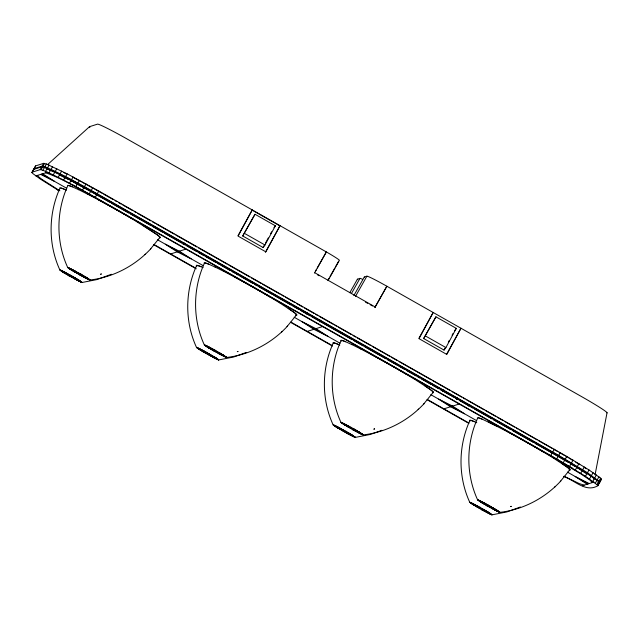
<?xml version="1.0" encoding="UTF-8"?>
<svg xmlns="http://www.w3.org/2000/svg" width="639" height="639" viewBox="0 0 639 639"><rect width="100%" height="100%" fill="white"/><g stroke="black" fill="none" stroke-linecap="round" stroke-linejoin="round"><path stroke-width="0.96" d="M595.045 474.857L607.05 412.714M58.708 190.55L40.289 179.032L32.749 173.496L31.95 172.586L33.595 169.431L41.719 166.859L44.426 167.522L59.699 174.567L90.794 191.165L564.812 459.952L587.041 473.483L596.97 480.28L599.454 482.597L597.808 485.752C585.707 492.901 574.653 480.169 563.702 476.502M33.595 169.431L31.95 172.586M35.584 165.908L33.939 169.055L35.584 165.908L43.708 163.336L46.415 163.999L67.143 173.824L98.805 191.029L566.801 456.43L589.022 469.961L600.636 478.156L601.435 479.074L599.789 482.229L597.984 482.796M37.597 175.358L38.244 176.516L41.998 179.415L59.874 190.805M592.233 482.605L590.093 480.201L581.218 474.13L550.115 455.559M594.222 479.082L592.073 476.678L583.207 470.608L557.512 455.128L96.984 194.048C80.754 185.526 65.05 175.222 47.677 169.279M597.808 485.752L599.454 482.597M599.789 482.229L601.435 479.074M238.051 235.655L252.245 209.927L127.488 139.206A31.982 1.677 29.4 0 0 97.519 124.142L89.516 126.674L47.661 164.527M242.724 235.975L255.001 214.257L275.377 225.807L264.977 245.001L263.1 247.525L242.724 235.975L255.001 214.257M263.1 247.525L264.522 244.905M265.465 243.163L268.3 237.924M270.664 233.562L271.615 231.821M265.377 252.261L280.034 225.679L327.056 252.333A18.843 0.982 29.4 0 1 339.421 260.273L328.007 280.601M314.452 273.053L326.353 251.934L317.311 267.981M353.862 295.577L364.334 276.991L366.882 276.192A21.319 1.118 29.4 0 1 386.867 286.232L374.965 307.351L386.867 286.232L433.178 312.487L419 338.662L446.789 354.421L460.975 328.238L581.394 396.499A31.982 1.677 29.4 0 1 607.002 412.946M418.984 338.223L433.178 312.487L460.975 328.238L446.773 353.974M423.657 338.534L435.934 316.816L456.31 328.366L445.91 347.568L444.033 350.084L423.657 338.534L435.934 316.816M444.033 350.084L445.455 347.472M448.29 342.232L449.233 340.491M452.077 335.251L453.019 333.51M32.03 172.21L40.153 169.647L41.719 166.859M34.011 168.688L42.134 166.124L43.708 163.336M40.153 169.647L41.016 169.718L42.581 166.939M42.134 166.124L42.997 166.196L44.57 163.408M41.016 169.718L42.861 170.301L44.426 167.522M42.997 166.196L44.85 166.779L46.415 163.999M42.861 170.301L45.553 171.38L47.118 168.6M44.85 166.779L47.534 167.857L49.107 165.078M45.553 171.38L49.035 172.937L50.601 170.15M47.534 167.857L51.016 169.407L52.59 166.627M49.035 172.937L53.253 174.934L54.818 172.155M51.016 169.407L55.234 171.412L56.807 168.624M53.253 174.934L58.133 177.346L59.699 174.567M55.234 171.412L60.114 173.824L61.687 171.036M58.133 177.346L63.588 180.126L65.154 177.346M60.114 173.824L65.577 176.604L67.143 173.824M63.588 180.126L69.531 183.233L71.097 180.454M65.577 176.604L71.52 179.711L73.086 176.931M69.531 183.233L75.857 186.612L77.431 183.832M71.52 179.711L77.846 183.089L79.412 180.31M75.857 186.612L82.463 190.206L84.028 187.427M77.846 183.089L84.452 186.684L86.017 183.896M82.463 190.206L89.228 193.952L90.794 191.165M84.452 186.684L91.217 190.422L92.783 187.642M597.88 485.376L585.468 476.271L556.689 458.93L95.251 197.339L96.816 194.552M599.869 481.854L587.457 472.74L558.678 455.407L97.232 193.809L98.805 191.029M183.097 244.465L184.048 242.78M315.41 271.359L316.361 269.674M306.225 314.045L307.175 312.359M328.142 279.866L329.101 278.173M330.051 276.487L334.812 268.037M335.763 266.351L338.614 261.279M319.74 321.912L320.69 320.227M349.813 292.694L357.425 279.179L359.973 278.372A17.053 0.895 29.4 0 1 362.545 279.315M351.41 293.581L359.973 278.372M355.46 296.464L366.882 276.192M442.859 391.491L443.809 389.806M456.374 399.367L457.324 397.682M468.794 406.196L469.745 404.511M550.73 455.527L552.296 452.739M552.719 451.997L554.285 449.217M556.689 458.93L558.254 456.15M558.678 455.407L560.243 452.62M563.247 462.74L564.812 459.952M565.235 459.217L566.801 456.43M569.509 466.438L571.074 463.658M571.49 462.916L573.063 460.128M575.364 469.969L576.929 467.181M577.352 466.438L578.918 463.658M580.715 473.259L582.281 470.48M582.704 469.737L584.27 466.957M585.468 476.271L587.041 473.483M587.457 472.74L589.022 469.961M589.549 478.93L591.115 476.151M591.53 475.408L593.104 472.628M592.88 481.215L594.446 478.427M594.861 477.684L596.435 474.905M595.404 483.068L596.97 480.28M597.393 479.538L598.959 476.758M597.082 484.466L598.647 481.678M599.07 480.935L600.636 478.156M160.07 237.205L150.381 249.178M296.712 314.652L287.015 326.625M433.346 392.106L423.649 404.08M569.98 469.561L560.283 481.526M273.971 227.7L275.377 225.807M454.441 330.89L456.31 328.366M60.034 269.898L82.008 282.502L72.974 276.519L59.906 270.033L69.076 275.888L82.008 282.502L96.976 279.57L111.37 274.267M67.87 267.421L89.971 279.898L80.81 274.043L67.742 267.557L79.819 275.05L89.843 280.026C113.127 277.39 135.053 265.84 150.9 248.651M66.488 190.182L64.044 189.088A56.008 2.931 29.4 0 0 59.858 188.409C48.276 213.985 48.085 244.497 59.906 270.033L82.135 282.374M78.733 189.751L71.88 186.612A56.008 2.931 29.4 0 0 67.694 185.933C56.112 211.509 55.912 242.021 67.742 267.557L89.971 279.898M76.576 279.283L65.466 273.117M84.412 276.807L73.301 270.64M144.861 254.665L145.349 254.162M196.668 347.352L218.642 359.957L206.693 352.329L196.54 347.48L205.71 353.335L218.642 359.957L233.61 357.025L246.231 352.456M204.504 344.876L226.605 357.345L214.528 349.852L204.376 345.004L213.546 350.859L226.478 357.481C249.761 354.837 271.687 343.295 287.534 326.098M203.122 267.637L200.686 266.535A56.008 2.931 29.4 0 0 196.492 265.856C184.919 291.44 184.719 321.952 196.54 347.48L218.77 359.821M215.367 267.206L208.514 264.059A56.008 2.931 29.4 0 0 204.328 263.38C192.746 288.964 192.555 319.476 204.376 345.004L226.605 357.345M213.21 356.738L202.1 350.571M221.046 354.262L209.935 348.095M281.495 332.12L281.983 331.609M333.302 424.799L355.276 437.403L346.242 431.421L333.175 424.935L345.252 432.427L355.276 437.403L370.245 434.472L381.978 430.279M341.138 422.323L363.24 434.8L354.078 428.945L341.01 422.459L353.087 429.951L363.112 434.927C386.395 432.291 408.321 420.742 424.168 403.552M339.756 345.084L337.32 343.99A56.008 2.931 29.4 0 0 333.127 343.311C321.553 368.887 321.353 399.407 333.175 424.935L355.404 437.276M352.001 344.653L345.148 341.514A56.008 2.931 29.4 0 0 340.962 340.835C329.381 366.411 329.189 396.931 341.01 422.459L363.24 434.8M349.845 434.185L338.734 428.018M357.68 431.708L346.57 425.542M418.13 409.567L418.625 409.064M469.945 502.254L491.91 514.858L479.969 507.23L469.809 502.39L481.886 509.882L491.91 514.858L506.879 511.927L520.386 506.991M477.772 499.778L499.874 512.246L487.797 504.754L477.645 499.914L486.814 505.761L499.746 512.382C523.029 509.738 544.955 498.196 560.802 480.999M476.774 422.762L473.954 421.436A56.008 2.931 29.4 0 0 469.761 420.758C458.187 446.341 457.987 476.854 469.809 502.39L492.046 514.722M497.485 426.501L481.79 418.96A56.008 2.931 29.4 0 0 477.597 418.281C466.023 443.865 465.823 474.378 477.645 499.914L499.874 512.246M486.479 511.639L475.368 505.473M494.314 509.163L483.204 502.997M554.764 487.022L555.259 486.511M35.824 175.917L47.47 172.242M170.645 253.947L185.917 249.114M307.279 331.393L322.551 326.569M443.913 408.848L459.185 404.016M582.361 485.728L594.006 482.046M45.696 172.802C63.069 178.744 78.773 189.048 94.995 197.579M584.142 485.161L579.301 483.611L564.013 476.215M76.912 273.412L80.81 274.043M69.076 275.888L72.974 276.519M213.546 350.859L217.444 351.49M205.71 353.335L209.608 353.966M350.18 428.314L354.078 428.945M342.344 430.79L346.242 431.421M486.814 505.761L490.712 506.4M478.978 508.237L482.876 508.876M74.132 271.791L76.496 272.757M81.217 274.69L83.581 275.665M66.296 274.267L68.661 275.233M73.381 277.166L75.745 278.141M210.766 349.237L213.13 350.212M217.851 352.145L220.215 353.111M202.93 351.714L205.295 352.688M210.015 354.621L212.38 355.588M347.4 426.692L349.765 427.659M354.485 429.6L356.85 430.566M339.565 429.168L341.929 430.135M346.65 432.076L349.014 433.042M484.035 504.147L486.399 505.114M491.119 507.046L493.484 508.013M476.199 506.623L478.563 507.59M483.292 509.523L485.648 510.489M71.68 270.305L75.266 272.014M82.447 275.441L86.041 277.15M63.844 272.781L67.43 274.49M74.611 277.917L78.206 279.626M208.314 347.752L211.9 349.469M219.081 352.888L222.676 354.605M200.478 350.228L204.073 351.945M211.245 355.364L214.84 357.081M344.948 425.207L348.535 426.916M355.715 430.343L359.31 432.052M337.112 427.683L340.707 429.392M347.88 432.819L351.474 434.528M481.582 502.653L485.169 504.371M492.349 507.789L495.944 509.507M473.747 505.129L477.341 506.847M484.514 510.265L488.108 511.983M70.522 269.562L74.284 271.391L69.715 269.043M87.192 277.885L83.429 276.064L88.006 278.404M62.686 272.038L66.448 273.867L61.879 271.519M79.356 280.361L75.594 278.54L80.171 280.88M207.156 347.017L210.918 348.838L206.349 346.498M223.826 355.34L220.064 353.519L224.64 355.859M199.32 349.493L203.09 351.314L198.513 348.974M215.99 357.816L212.228 355.995L216.805 358.335M343.79 424.464L347.552 426.293L342.983 423.953M360.46 432.787L356.698 430.966L361.275 433.306M335.954 426.94L339.724 428.769L335.148 426.429M352.624 435.263L348.862 433.442L353.439 435.782M480.424 501.919L484.194 503.74L479.617 501.399M497.094 510.241L493.332 508.42L497.909 510.761M472.588 504.395L476.359 506.216L471.782 503.875M489.258 512.718L485.496 510.896L490.073 513.237M63.573 172.506L65.314 173.369M59.842 175.174L68.197 179.375M78.397 189.543L87.583 194.144M215.031 266.99L224.217 271.599M351.666 344.445L360.851 349.046M488.3 421.9L508.125 432.076A51.4 2.692 29.4 0 1 543.238 451.893M40.632 174.399L54.619 181.428L42.669 173.76M589.206 483.563L575.22 476.534L587.169 484.202M73.725 177.706L80.33 181.212M70.849 180.765L72.622 181.692M87.327 193.976L98.222 199.719A51.4 2.692 29.4 0 1 133.335 219.536L157.466 234.904A56.008 2.931 29.4 0 1 159.534 237.756M223.962 271.431L234.856 277.174A51.4 2.692 29.4 0 1 269.97 296.991L280.353 303.253M360.596 348.878L371.491 354.629A51.4 2.692 29.4 0 1 406.604 374.438L416.987 380.7M73.509 182.155L90.227 191.237M68.373 268.108L73.613 270.92M84.1 276.535L89.348 279.339M205.007 345.563L210.247 348.367M220.735 353.982L225.982 356.794M60.537 270.585L65.777 273.396M76.265 279.011L81.512 281.815M341.641 423.01L346.881 425.822M357.369 431.437L362.617 434.248M197.171 348.039L202.419 350.843M212.899 356.458L218.147 359.27M478.276 500.465L483.523 503.276M494.003 508.884L499.251 511.695M333.806 425.486L339.053 428.298M349.533 433.913L354.781 436.725M470.44 502.941L475.688 505.753M486.167 511.36L491.415 514.171M81.984 182.099L87.04 184.847M87.902 185.326L93.078 188.193M94.636 189.072L98.55 191.269M91.217 190.422L97.232 193.809M91.089 191.716L109.588 202.18M89.228 193.952L95.251 197.339M251.958 210.015L279.746 225.767M315.003 272.877L375.516 307.175M244.593 233.451L264.977 245.001M425.534 336.018L445.91 347.568M99.42 191.764L102.024 193.242M103.758 194.224L113.311 199.64M115.052 200.622L116.785 201.612M118.527 202.595L121.13 204.073M122.864 205.055L132.425 210.471M134.158 211.453L135.899 212.444M137.633 213.426L150.66 220.806M152.401 221.797L155.005 223.275M156.739 224.257L174.112 234.106M175.845 235.088L196.692 246.902M198.433 247.884L227.093 264.139M228.834 265.121L249.673 276.935M251.415 277.917L260.968 283.333M262.701 284.323L280.074 294.164M281.815 295.154L283.548 296.137M285.282 297.119L294.843 302.535M296.576 303.525L302.654 306.968M304.396 307.95L313.949 313.366M315.682 314.356L317.423 315.339M319.157 316.321L333.055 324.197M334.796 325.187L336.529 326.17M338.271 327.152L351.298 334.54M353.032 335.523L355.635 337.001M357.377 337.983L370.404 345.372M372.138 346.354L389.51 356.203M391.252 357.185L397.33 360.636M399.063 361.618L431.197 379.83M432.938 380.82L450.311 390.669M452.045 391.651L461.598 397.067M463.339 398.049L465.072 399.032M466.813 400.022L484.186 409.863M485.92 410.853L495.473 416.269M497.214 417.251L503.292 420.694M505.026 421.684L514.579 427.1M516.32 428.082L518.053 429.065M519.795 430.055L537.167 439.896M538.901 440.886L551.928 448.266M111.33 203.162L128.695 213.011M130.436 213.993L151.283 225.815M153.017 226.797L162.57 232.213M164.311 233.195L181.684 243.044M183.417 244.026L185.15 245.009M186.892 245.999L196.445 251.415M198.186 252.397L204.264 255.84M205.998 256.83L215.551 262.246M217.292 263.228L219.025 264.211M220.767 265.201L230.32 270.616M232.053 271.599L234.665 273.077M236.398 274.059L238.131 275.042M239.873 276.032L252.9 283.412M254.642 284.395L257.245 285.873M258.979 286.863L272.006 294.244M273.748 295.234L291.12 305.075M292.854 306.065L298.932 309.508M300.673 310.49L310.227 315.906M311.96 316.896L351.913 339.541M353.655 340.523L363.208 345.939M364.941 346.929L385.788 358.743M387.522 359.725L397.083 365.141M398.816 366.123L404.894 369.574M406.636 370.556L416.189 375.972M417.922 376.954L419.663 377.945M421.397 378.927L430.95 384.343M432.691 385.325L438.769 388.776M440.503 389.758L450.064 395.174M451.797 396.156L453.538 397.146M455.272 398.129L457.875 399.607M459.617 400.589L469.17 406.005M470.903 406.987L472.644 407.978M474.378 408.96L491.75 418.809M493.484 419.791L510.857 429.64M512.598 430.622L533.437 442.436M535.178 443.426L557.096 455.871M72.367 184.751L572.736 468.387M41.647 174.08L66.728 188.297M157.529 239.769L203.362 265.744M294.164 317.216L339.996 343.199M430.798 394.67L476.63 420.646M567.432 472.117L588.184 483.883M57.095 189.575L58.772 190.526M154.191 244.617L195.726 268.156M290.849 322.08L332.36 345.611M427.483 399.535L469.026 423.082M153.719 244.729L196.229 268.827M290.793 322.431L332.44 346.042M427.004 399.647L468.651 423.25M553.67 449.249L557.535 451.461M559.085 452.348L564.101 455.264M558.766 456.845L567.744 462.101M565.739 456.222L567.328 457.165M568.926 458.107L570.523 459.05M478.651 500.073L483.707 503.077M493.811 509.083L498.867 512.087M342.017 422.627L347.073 425.63M357.177 431.629L362.233 434.632M470.823 502.55L475.871 505.553M485.975 511.559L491.032 514.563M205.383 345.172L210.439 348.175M220.543 354.182L225.599 357.185M334.181 425.103L339.237 428.106M349.341 434.105L354.397 437.108M68.748 267.717L73.805 270.728M83.909 276.727L88.965 279.73M197.547 347.648L202.603 350.651M212.707 356.658L217.763 359.661M60.913 270.193L65.969 273.204M76.073 279.203L81.129 282.206M571.274 459.505L572.768 460.399M570.779 463.922L575.364 466.702M553.622 458.155L543.422 451.965A51.895 2.716 29.4 0 0 507.973 431.964M553.342 458.019L567.368 467.261A56.008 2.931 29.4 0 1 569.437 470.112M416.708 380.564L430.734 389.806A56.008 2.931 29.4 0 1 432.803 392.658M143.44 225.663L157.05 234.681M575.755 462.197L579.733 464.649M576.953 467.684L578.543 468.667M480.224 500.776L484.49 503.428M493.028 508.732L497.302 511.376M343.59 423.33L347.856 425.981M356.394 431.277L360.668 433.929M472.389 503.252L476.662 505.904M485.193 511.208L489.466 513.852M206.956 345.875L211.221 348.527M219.76 353.822L224.033 356.474M335.755 425.806L340.028 428.457M348.559 433.753L352.832 436.405M70.314 268.428L74.587 271.08M83.126 276.375L87.399 279.027M199.12 348.351L203.386 351.003M211.924 356.298L216.198 358.95M62.486 270.904L66.752 273.556M75.29 278.852L79.563 281.503M579.254 469.114L580.667 470.008M280.162 303.174L294.1 312.359A56.008 2.931 29.4 0 1 296.169 315.211M584.773 467.828L586.235 468.778M582.792 471.35L585.699 473.251M482.373 501.847L485.568 503.963M491.958 508.197L495.153 510.313M474.537 504.323L477.732 506.439M484.122 510.673L487.317 512.79M345.739 424.392L348.934 426.517M355.324 430.742L358.519 432.859M337.903 426.868L341.098 428.993M347.488 433.218L350.683 435.335M209.105 346.945L212.3 349.062M218.682 353.295L221.885 355.412M201.269 349.421L204.464 351.538M210.854 355.771L214.049 357.888M72.471 269.49L75.666 271.607M82.048 275.84L85.251 277.957M64.635 271.966L67.83 274.083M74.22 278.316L77.415 280.433M561.457 463.195L566.953 467.037A55.473 2.899 29.4 0 1 569.006 469.857M424.823 385.74L430.295 389.566A55.473 2.899 29.4 0 1 432.907 391.859M288.189 308.294L293.684 312.136A55.473 2.899 29.4 0 1 295.737 314.955M484.953 503.205L486.862 504.642M490.664 507.518L492.565 508.956M477.117 505.681L479.026 507.118M482.828 509.994L484.729 511.432M348.319 425.75L350.228 427.187M354.03 430.063L355.931 431.509M340.483 428.226L342.392 429.664M346.194 432.539L348.095 433.985M211.685 348.303L213.594 349.741M217.396 352.616L219.297 354.054M203.849 350.779L205.758 352.217M209.56 355.092L211.461 356.53M75.051 270.848L76.952 272.286M80.762 275.161L82.663 276.607M67.215 273.324L69.124 274.762M72.926 277.638L74.827 279.083M487.797 504.754L488.284 505.417M489.242 506.743L489.722 507.406M479.969 507.23L480.448 507.893M481.407 509.219L481.886 509.882M351.162 427.299L351.65 427.962M352.608 429.288L353.087 429.951M343.327 429.775L343.814 430.438M344.772 431.764L345.252 432.427M214.528 349.852L215.008 350.515M215.974 351.841L216.453 352.504M206.693 352.329L207.18 352.992M208.138 354.318L208.618 354.98M77.894 272.398L78.373 273.061M79.34 274.387L79.819 275.05M70.058 274.874L70.546 275.537M71.504 276.863L71.983 277.526M357.68 279.65A21.319 1.118 29.4 0 1 357.425 279.179M364.542 277.374A17.053 0.895 29.4 0 1 364.334 276.991M89.899 127.385A31.982 1.677 29.4 0 1 89.516 126.674M317.559 274.858A18.843 0.982 29.4 0 1 319.085 275.76M365.508 302.159A21.319 1.118 29.4 0 1 367.76 303.365M370.117 304.643A21.319 1.118 29.4 0 1 372.537 305.985M98.071 199.608A51.895 2.716 29.4 0 1 133.519 219.616M478.571 417.978A55.473 2.899 29.4 0 1 482.189 419.2M470.2 421.005A55.473 2.899 29.4 0 1 474.354 421.676M60.833 188.106A55.473 2.899 29.4 0 1 64.451 189.328M234.705 277.062A51.895 2.716 29.4 0 1 270.153 297.063M157.05 234.681A55.473 2.899 29.4 0 1 159.63 236.957M204.768 263.627A55.473 2.899 29.4 0 1 208.921 264.298M333.566 343.55A55.473 2.899 29.4 0 1 337.719 344.229M68.669 185.63A55.473 2.899 29.4 0 1 72.287 186.852M341.402 341.074A55.473 2.899 29.4 0 1 345.555 341.753M371.339 354.509A51.895 2.716 29.4 0 1 406.787 374.518M196.932 266.104A55.473 2.899 29.4 0 1 201.085 266.775M252.245 209.927L238.059 236.103L265.856 251.854L280.034 225.679L252.245 209.927M101.289 273.987L100.666 274.219L101.289 273.987M237.924 351.442L237.301 351.674L237.948 351.458M374.558 428.889L373.935 429.12L374.558 428.889M511.192 506.344L510.569 506.575L511.192 506.344M179.303 251.207L165.317 244.178L177.267 251.854L191.253 258.883L179.303 251.207M315.938 328.662L301.951 321.633L313.901 329.301L327.887 336.33L315.938 328.662M452.572 406.108L438.586 399.079L450.535 406.755L464.521 413.784L452.572 406.108"/></g></svg>
